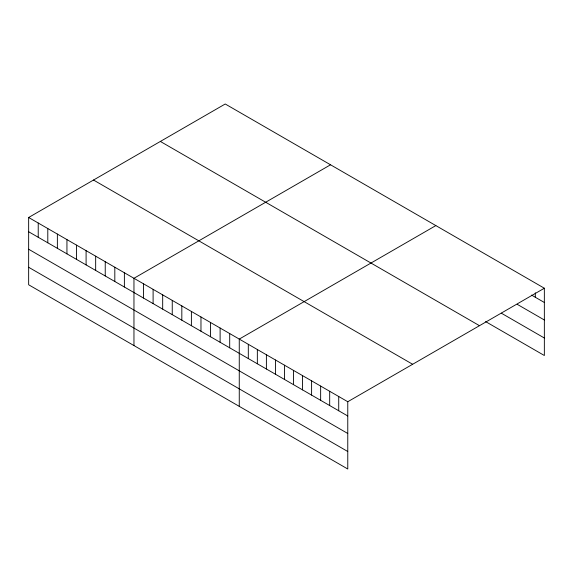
<?xml version="1.0" encoding="UTF-8"?>
<svg xmlns="http://www.w3.org/2000/svg" width="573" height="573" viewBox="0 0 573 573"><rect width="100%" height="100%" fill="white"/><g stroke="black" fill="none" stroke-linecap="round" stroke-linejoin="round"><path stroke-width="0.86" d="M28.65 217.489L347.768 401.73L347.768 469.008L28.65 284.767L28.65 217.489L225.232 103.992L544.35 288.233L544.35 355.511L485.582 321.582M330.542 164.788L133.96 278.285L133.96 345.569M435.852 225.59L239.263 339.087L239.263 406.364M347.768 401.73L544.35 288.233M531.543 295.088L544.35 302.487M517.226 304.32L544.35 319.985M501.404 313.216L544.35 338.013M160.361 141.445L479.479 325.686M93.521 180.037L412.639 364.27M28.65 231.743L347.768 415.984M28.65 249.241L347.768 433.482M28.65 267.269L347.768 451.51M535.311 292.81L535.311 297.265M338.722 396.509L338.722 410.762M329.683 391.287L329.683 405.541M320.644 386.066L320.644 400.319M311.597 380.844L311.597 395.098M302.558 375.63L302.558 389.884M293.519 370.409L293.519 384.662M284.473 365.187L284.473 379.441M275.434 359.966L275.434 374.219M266.395 354.744L266.395 368.998M257.349 349.523L257.349 363.783M248.31 344.309L248.31 358.562M229.694 333.558L229.694 347.811M220.118 328.028L220.118 342.289M210.549 322.506L210.549 336.759M200.973 316.976L200.973 331.23M191.396 311.447L191.396 325.7M181.827 305.925L181.827 320.178M172.251 300.395L172.251 314.649M162.682 294.866L162.682 309.119M153.106 289.344L153.106 303.597M143.529 283.814L143.529 298.067M124.384 272.762L124.384 287.016M114.815 267.233L114.815 281.486M105.239 261.703L105.239 275.957M95.662 256.181L95.662 270.435M86.093 250.652L86.093 264.905M76.517 245.122L76.517 259.376M66.941 239.593L66.941 253.853M57.372 234.071L57.372 248.324M47.795 228.541L47.795 242.794M38.226 223.012L38.226 237.272"/></g></svg>
